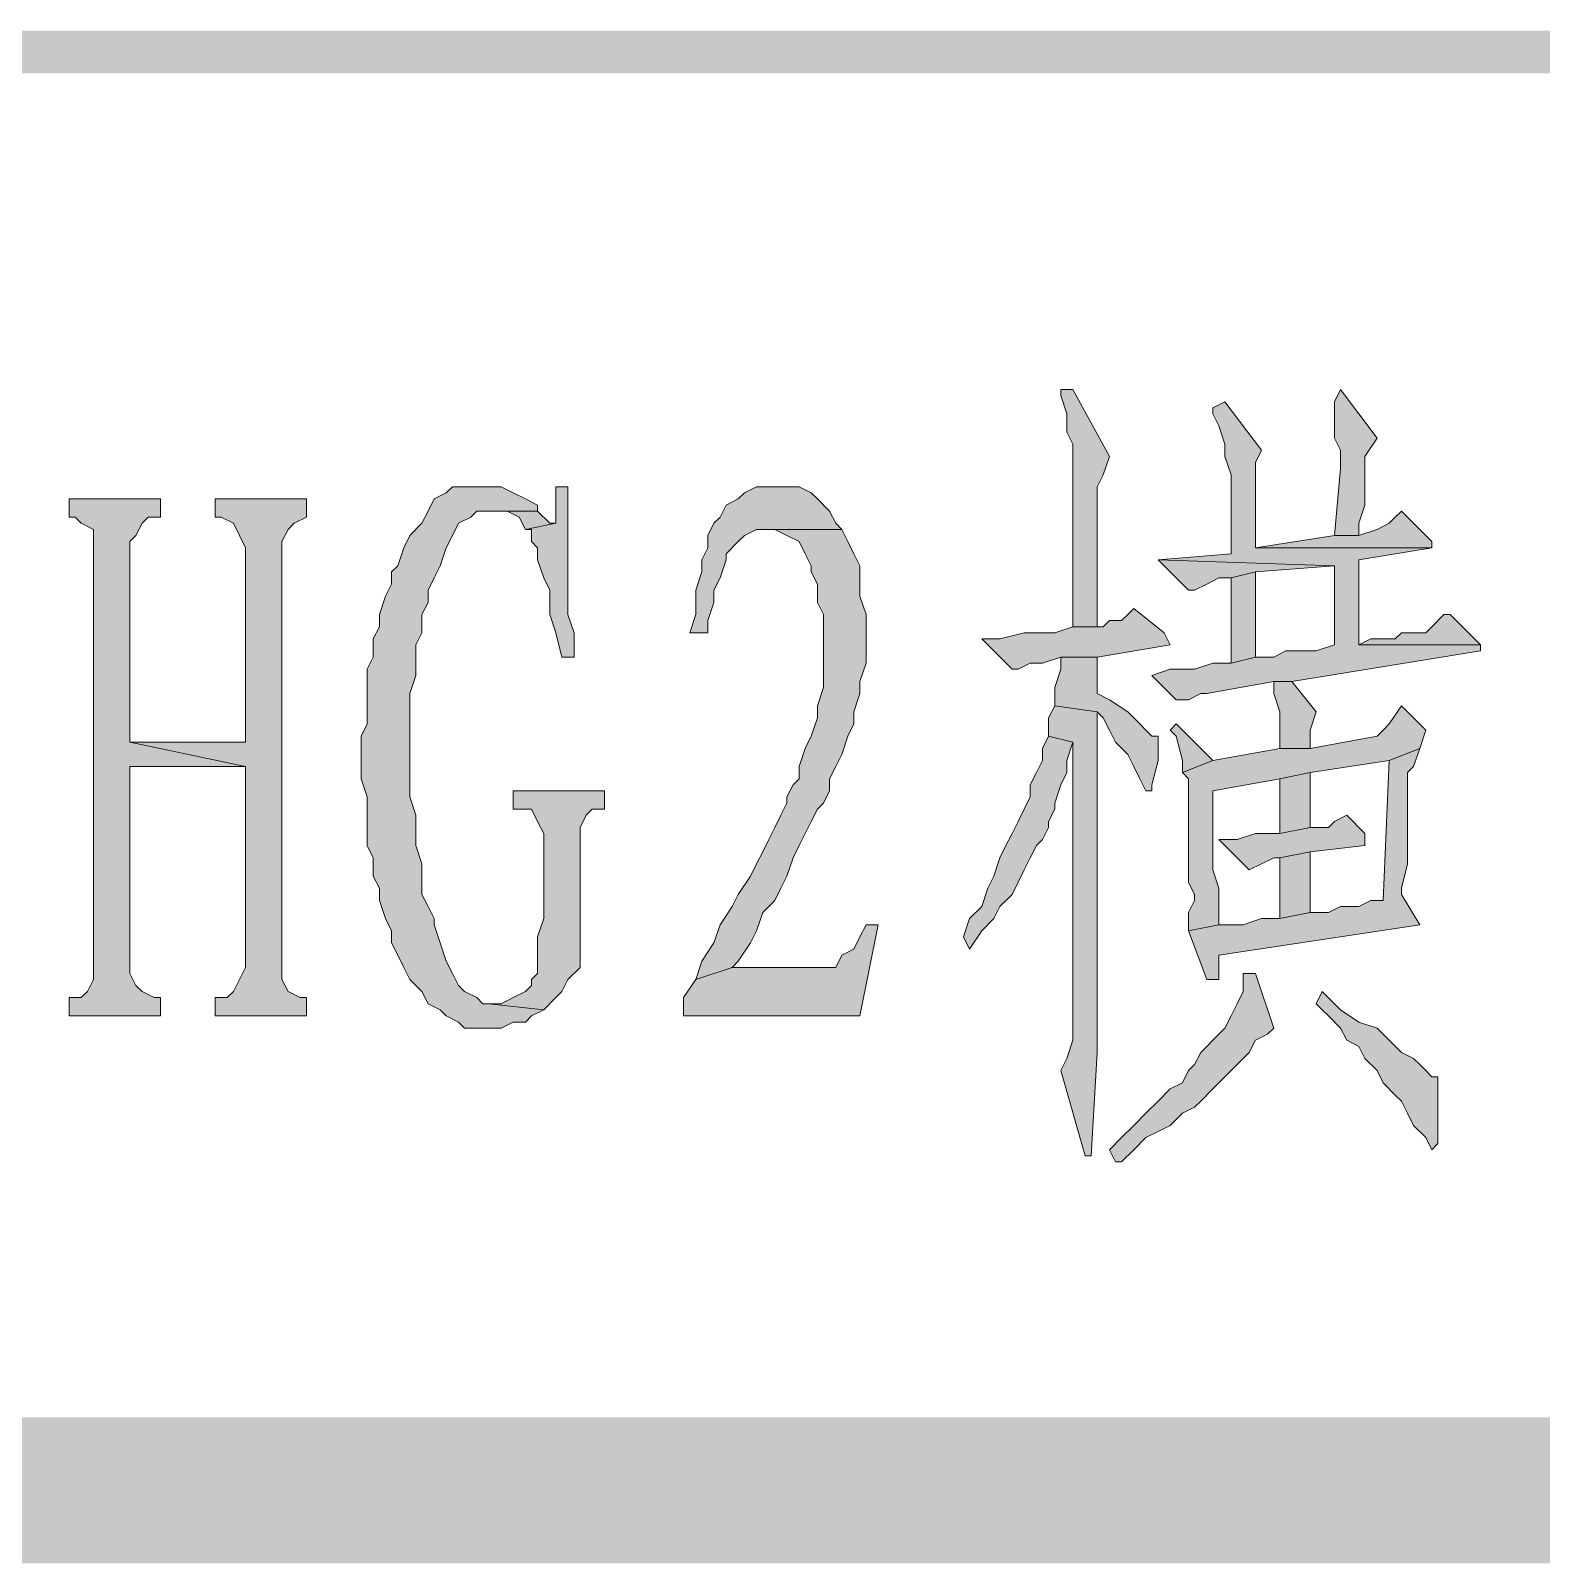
# Model space of a CAD drawing. Header units: inches. Extents: x 20 to 409, y 5 to 283.
# Drawn here: x 190.96 to 201.47, y 5.1 to 15.77 of the extents above; entities that cross this region are included whole.
import ezdxf

# ---------------------------------------------------------------- set-up
doc = ezdxf.new("R2010")
doc.units = ezdxf.units.IN
doc.header["$MEASUREMENT"] = 0
doc.layers.add('C00-00-00', color=7, linetype='Continuous')

msp = doc.modelspace()

# ---------------------------------------------------------------- hatches: boundary and pattern name
at = {"layer": 'C00-00-00'}
h = msp.add_hatch(color=0, dxfattribs=at)
h.dxf.hatch_style = 2
h.paths.add_polyline_path([(28.33, 15.766), (28.33, 15.469), (408.314, 15.766)])
h = msp.add_hatch(color=0, dxfattribs=at)
h.dxf.hatch_style = 2
h.paths.add_polyline_path([(28.33, 15.469), (408.314, 15.766), (408.314, 15.469)])
h = msp.add_hatch(color=0, dxfattribs=at)
h.dxf.hatch_style = 2
h.paths.add_polyline_path([(198.214, 13.268), (198.129, 13.268), (198.129, 13.226), (198.171, 13.099), (198.171, 12.972), (198.214, 12.887), (198.214, 11.617), (198.383, 11.617), (198.383, 11.829), (198.383, 11.956), (198.383, 12.591), (198.425, 12.675), (198.468, 12.802)])
h = msp.add_hatch(color=0, dxfattribs=at)
h.dxf.hatch_style = 2
h.paths.add_polyline_path([(200.076, 13.268), (200.034, 13.183), (200.034, 12.929), (200.076, 12.845), (200.076, 12.718), (200.034, 12.252), (200.203, 12.252), (200.203, 12.337), (200.246, 12.464), (200.246, 12.802), (200.33, 12.929)])
h = msp.add_hatch(color=0, dxfattribs=at)
h.dxf.hatch_style = 2
h.paths.add_polyline_path([(199.272, 13.183), (199.187, 13.141), (199.187, 13.099), (199.23, 13.014), (199.272, 12.887), (199.272, 12.802), (199.314, 12.675), (199.314, 12.125), (198.806, 12.083), (200.034, 12.04), (200.034, 11.49), (199.907, 11.448), (199.695, 11.448), (199.611, 11.405), (199.484, 11.405), (199.314, 11.363), (199.187, 11.363), (199.06, 11.321), (198.891, 11.321), (198.764, 11.278), (198.933, 11.109), (199.018, 11.109), (199.103, 11.151), (199.145, 11.151), (199.611, 11.236), (199.738, 11.236), (201.05, 11.448), (201.05, 11.49), (200.203, 11.49), (200.203, 12.083), (200.711, 12.167), (199.484, 12.167), (199.484, 12.294), (199.484, 12.76), (199.526, 12.845)])
h = msp.add_hatch(color=0, dxfattribs=at)
h.dxf.hatch_style = 2
h.paths.add_polyline_path([(194.107, 12.591), (193.896, 12.591), (193.853, 12.548), (193.769, 12.506), (193.726, 12.421), (193.684, 12.337), (193.599, 12.252), (193.557, 12.167), (193.515, 12.04), (193.472, 11.998), (193.472, 11.913), (193.43, 11.829), (193.388, 11.702), (193.388, 11.617), (193.345, 11.532), (193.345, 11.405), (193.303, 11.321), (193.303, 10.94), (193.261, 10.855), (193.261, 10.559), (193.303, 10.432), (193.303, 10.093), (193.345, 10.008), (193.345, 9.881), (193.388, 9.797), (193.388, 9.712), (193.43, 9.585), (193.472, 9.5), (193.472, 9.416), (193.515, 9.331), (193.557, 9.246), (193.599, 9.162), (193.684, 9.077), (193.726, 8.992), (193.811, 8.95), (193.853, 8.908), (193.938, 8.865), (193.98, 8.823), (194.234, 8.823), (194.319, 8.865), (194.404, 8.865), (194.446, 8.908), (194.531, 8.95), (194.15, 8.992), (194.107, 8.992), (194.065, 9.035), (193.98, 9.077), (193.938, 9.119), (193.896, 9.204), (193.853, 9.289), (193.811, 9.416), (193.769, 9.543), (193.769, 9.585), (193.726, 9.67), (193.684, 9.754), (193.684, 9.966), (193.642, 10.093), (193.642, 10.305), (193.599, 10.432), (193.599, 11.151), (193.642, 11.278), (193.642, 11.49), (193.684, 11.575), (193.684, 11.702), (193.726, 11.786), (193.726, 11.871), (193.769, 11.956), (193.811, 12.04), (193.853, 12.167), (193.896, 12.252), (193.938, 12.337), (194.023, 12.379), (194.065, 12.421), (194.488, 12.421), (194.488, 12.464), (194.404, 12.506), (194.319, 12.548), (194.234, 12.591)])
h = msp.add_hatch(color=0, dxfattribs=at)
h.dxf.hatch_style = 2
h.paths.add_polyline_path([(194.7, 12.591), (194.615, 12.591), (194.615, 12.548), (194.615, 12.337), (194.404, 12.294), (194.446, 12.294), (194.446, 12.21), (194.488, 12.167), (194.488, 12.083), (194.531, 11.956), (194.573, 11.871), (194.573, 11.702), (194.615, 11.575), (194.658, 11.405), (194.742, 11.405), (194.742, 11.448), (194.742, 11.575), (194.7, 11.702), (194.7, 12.294), (194.7, 12.379)])
h = msp.add_hatch(color=0, dxfattribs=at)
h.dxf.hatch_style = 2
h.paths.add_polyline_path([(196.182, 12.591), (196.012, 12.591), (195.928, 12.548), (195.885, 12.506), (195.801, 12.464), (195.758, 12.379), (195.716, 12.337), (195.674, 12.252), (195.674, 12.167), (195.631, 12.083), (195.631, 11.998), (195.589, 11.871), (195.589, 11.702), (195.547, 11.575), (195.674, 11.575), (195.674, 11.659), (195.716, 11.786), (195.716, 11.871), (195.758, 11.956), (195.801, 12.083), (195.801, 12.125), (195.885, 12.21), (195.928, 12.252), (196.012, 12.294), (196.097, 12.294), (196.605, 12.294), (196.563, 12.337), (196.52, 12.421), (196.436, 12.506), (196.393, 12.548), (196.309, 12.591)])
h = msp.add_hatch(color=0, dxfattribs=at)
h.dxf.hatch_style = 2
h.paths.add_polyline_path([(191.864, 12.506), (191.229, 12.506), (191.229, 12.379), (191.271, 12.379), (191.313, 12.337), (191.398, 12.294), (191.398, 9.162), (191.356, 9.077), (191.313, 9.035), (191.229, 9.035), (191.229, 8.908), (191.864, 8.908), (191.864, 9.035), (191.821, 9.035), (191.737, 9.077), (191.694, 9.119), (191.652, 9.204), (191.652, 10.643), (192.456, 10.643), (191.652, 10.813), (191.652, 12.21), (191.694, 12.252), (191.737, 12.337), (191.779, 12.379), (191.864, 12.379)])
h = msp.add_hatch(color=0, dxfattribs=at)
h.dxf.hatch_style = 2
h.paths.add_polyline_path([(192.88, 12.506), (192.245, 12.506), (192.245, 12.379), (192.287, 12.379), (192.372, 12.337), (192.414, 12.252), (192.456, 12.167), (192.456, 10.813), (191.652, 10.813), (192.456, 10.643), (192.456, 9.246), (192.414, 9.162), (192.372, 9.077), (192.329, 9.035), (192.245, 9.035), (192.245, 8.908), (192.88, 8.908), (192.88, 9.035), (192.837, 9.035), (192.753, 9.077), (192.71, 9.162), (192.71, 12.21), (192.753, 12.294), (192.795, 12.337), (192.88, 12.379)])
h = msp.add_hatch(color=0, dxfattribs=at)
h.dxf.hatch_style = 2
h.paths.add_polyline_path([(194.488, 12.421), (194.107, 12.421), (194.192, 12.421), (194.277, 12.421), (194.361, 12.379), (194.404, 12.294), (194.615, 12.337), (194.573, 12.337)])
h = msp.add_hatch(color=0, dxfattribs=at)
h.dxf.hatch_style = 2
h.paths.add_polyline_path([(200.5, 12.421), (200.457, 12.379), (200.415, 12.337), (200.33, 12.294), (200.203, 12.252), (200.034, 12.252), (199.484, 12.167), (200.711, 12.167), (200.711, 12.21)])
h = msp.add_hatch(color=0, dxfattribs=at)
h.dxf.hatch_style = 2
h.paths.add_polyline_path([(196.605, 12.294), (196.097, 12.294), (196.139, 12.294), (196.224, 12.252), (196.309, 12.21), (196.351, 12.125), (196.393, 12.04), (196.393, 11.998), (196.436, 11.913), (196.436, 11.786), (196.478, 11.702), (196.478, 11.194), (196.436, 11.067), (196.436, 10.982), (196.393, 10.855), (196.351, 10.77), (196.309, 10.643), (196.309, 10.559), (196.266, 10.516), (196.224, 10.432), (196.224, 10.389), (196.182, 10.305), (196.139, 10.22), (196.097, 10.135), (196.055, 10.051), (196.012, 9.966), (195.97, 9.881), (195.885, 9.754), (195.843, 9.67), (195.758, 9.543), (195.716, 9.416), (195.631, 9.289), (195.589, 9.162), (195.843, 9.246), (195.885, 9.289), (195.97, 9.416), (196.012, 9.5), (196.055, 9.627), (196.139, 9.712), (196.182, 9.797), (196.224, 9.881), (196.266, 10.008), (196.309, 10.093), (196.351, 10.178), (196.393, 10.262), (196.436, 10.347), (196.478, 10.389), (196.52, 10.474), (196.52, 10.559), (196.563, 10.643), (196.605, 10.728), (196.647, 10.855), (196.69, 10.94), (196.69, 11.024), (196.732, 11.151), (196.732, 11.236), (196.774, 11.363), (196.774, 11.702), (196.732, 11.829), (196.732, 12.04), (196.69, 12.125), (196.647, 12.21)])
h = msp.add_hatch(color=0, dxfattribs=at)
h.dxf.hatch_style = 2
h.paths.add_polyline_path([(198.806, 12.083), (199.018, 11.871), (199.06, 11.871), (199.145, 11.913), (199.23, 11.956), (199.314, 11.956), (199.484, 11.998), (200.034, 12.04)])
h = msp.add_hatch(color=0, dxfattribs=at)
h.dxf.hatch_style = 2
h.paths.add_polyline_path([(199.484, 11.998), (199.314, 11.956), (199.314, 11.363), (199.484, 11.405)])
h = msp.add_hatch(color=0, dxfattribs=at)
h.dxf.hatch_style = 2
h.paths.add_polyline_path([(198.637, 11.744), (198.595, 11.702), (198.552, 11.659), (198.468, 11.659), (198.425, 11.617), (198.214, 11.617), (198.087, 11.575), (197.875, 11.575), (197.706, 11.532), (197.579, 11.532), (197.79, 11.321), (197.833, 11.321), (197.917, 11.363), (198.002, 11.363), (198.129, 11.405), (198.383, 11.405), (198.891, 11.49), (198.849, 11.575)])
h = msp.add_hatch(color=0, dxfattribs=at)
h.dxf.hatch_style = 2
h.paths.add_polyline_path([(200.838, 11.702), (200.796, 11.702), (200.711, 11.617), (200.669, 11.575), (200.5, 11.575), (200.457, 11.532), (200.288, 11.532), (200.203, 11.49), (201.05, 11.49)])
h = msp.add_hatch(color=0, dxfattribs=at)
h.dxf.hatch_style = 2
h.paths.add_polyline_path([(198.383, 11.405), (198.129, 11.405), (198.129, 11.321), (198.087, 11.194), (198.087, 11.067), (198.383, 11.024), (198.425, 10.982), (198.468, 10.897), (198.51, 10.813), (198.595, 10.728), (198.637, 10.643), (198.679, 10.559), (198.722, 10.474), (198.764, 10.474), (198.764, 10.516), (198.806, 10.686), (198.806, 10.855), (198.764, 10.855), (198.722, 10.897), (198.679, 10.94), (198.595, 11.024), (198.468, 11.109), (198.383, 11.151), (198.383, 11.194), (198.383, 11.321)])
h = msp.add_hatch(color=0, dxfattribs=at)
h.dxf.hatch_style = 2
h.paths.add_polyline_path([(199.738, 11.236), (199.611, 11.236), (199.611, 11.151), (199.653, 11.024), (199.653, 10.77), (199.865, 10.77), (199.865, 10.897), (199.907, 11.024)])
h = msp.add_hatch(color=0, dxfattribs=at)
h.dxf.hatch_style = 2
h.paths.add_polyline_path([(198.087, 11.067), (198.044, 10.982), (198.044, 10.855), (198.214, 10.813), (198.214, 8.738), (198.171, 8.611), (198.129, 8.527), (198.298, 7.934), (198.341, 7.934), (198.383, 8.654), (198.383, 11.024)])
h = msp.add_hatch(color=0, dxfattribs=at)
h.dxf.hatch_style = 2
h.paths.add_polyline_path([(200.5, 11.067), (200.415, 10.94), (200.373, 10.897), (200.33, 10.855), (199.865, 10.77), (199.653, 10.77), (199.187, 10.686), (198.976, 10.601), (199.018, 10.559), (199.018, 9.839), (199.06, 9.754), (199.06, 9.712), (199.018, 9.627), (199.018, 9.5), (199.23, 9.543), (199.23, 9.797), (199.187, 9.924), (199.187, 10.051), (199.187, 10.178), (199.187, 10.474), (199.653, 10.559), (199.865, 10.601), (200.415, 10.686), (200.627, 10.77), (200.669, 10.897)])
h = msp.add_hatch(color=0, dxfattribs=at)
h.dxf.hatch_style = 2
h.paths.add_polyline_path([(198.933, 10.94), (198.891, 10.897), (198.933, 10.855), (198.976, 10.686), (198.976, 10.601), (199.187, 10.686)])
h = msp.add_hatch(color=0, dxfattribs=at)
h.dxf.hatch_style = 2
h.paths.add_polyline_path([(198.044, 10.855), (198.002, 10.77), (198.002, 10.686), (197.96, 10.601), (197.917, 10.516), (197.917, 10.432), (197.875, 10.347), (197.833, 10.262), (197.79, 10.178), (197.748, 10.093), (197.706, 10.008), (197.663, 9.881), (197.621, 9.797), (197.579, 9.67), (197.494, 9.585), (197.452, 9.458), (197.494, 9.373), (197.579, 9.5), (197.663, 9.585), (197.706, 9.67), (197.79, 9.754), (197.833, 9.839), (197.875, 9.924), (197.917, 10.008), (197.96, 10.093), (198.002, 10.135), (198.044, 10.22), (198.044, 10.262), (198.087, 10.347), (198.087, 10.389), (198.129, 10.516), (198.171, 10.601), (198.171, 10.686), (198.214, 10.813)])
h = msp.add_hatch(color=0, dxfattribs=at)
h.dxf.hatch_style = 2
h.paths.add_polyline_path([(200.627, 10.77), (200.415, 10.686), (200.373, 9.712), (200.288, 9.712), (200.203, 9.67), (200.076, 9.67), (199.992, 9.627), (199.865, 9.627), (199.653, 9.585), (199.526, 9.585), (199.399, 9.543), (199.23, 9.543), (199.018, 9.5), (199.145, 9.162), (199.23, 9.162), (199.23, 9.204), (199.23, 9.331), (200.627, 9.543), (200.5, 9.754), (200.5, 9.797), (200.542, 9.966), (200.542, 10.601), (200.584, 10.643)])
h = msp.add_hatch(color=0, dxfattribs=at)
h.dxf.hatch_style = 2
h.paths.add_polyline_path([(199.865, 10.601), (199.653, 10.559), (199.653, 10.178), (199.865, 10.22)])
h = msp.add_hatch(color=0, dxfattribs=at)
h.dxf.hatch_style = 2
h.paths.add_polyline_path([(194.954, 10.474), (194.319, 10.474), (194.319, 10.347), (194.446, 10.347), (194.488, 10.262), (194.531, 10.178), (194.531, 9.585), (194.488, 9.458), (194.488, 9.204), (194.446, 9.162), (194.446, 9.119), (194.404, 9.077), (194.319, 9.035), (194.234, 8.992), (194.15, 8.992), (194.531, 8.95), (194.615, 9.035), (194.658, 9.077), (194.7, 9.162), (194.785, 9.246), (194.785, 10.22), (194.827, 10.305), (194.869, 10.347), (194.954, 10.347)])
h = msp.add_hatch(color=0, dxfattribs=at)
h.dxf.hatch_style = 2
h.paths.add_polyline_path([(200.119, 10.305), (200.034, 10.262), (199.992, 10.22), (199.865, 10.22), (199.653, 10.178), (199.484, 10.178), (199.357, 10.135), (199.23, 10.135), (199.441, 9.924), (199.526, 9.966), (199.611, 10.008), (199.653, 10.008), (199.865, 10.051), (200.246, 10.093), (200.246, 10.178)])
h = msp.add_hatch(color=0, dxfattribs=at)
h.dxf.hatch_style = 2
h.paths.add_polyline_path([(199.865, 10.051), (199.653, 10.008), (199.653, 9.585), (199.865, 9.627)])
h = msp.add_hatch(color=0, dxfattribs=at)
h.dxf.hatch_style = 2
h.paths.add_polyline_path([(196.859, 9.543), (196.774, 9.543), (196.732, 9.458), (196.69, 9.373), (196.605, 9.331), (196.563, 9.246), (195.843, 9.246), (195.589, 9.162), (195.504, 9.035), (195.504, 8.908), (196.732, 8.908)])
h = msp.add_hatch(color=0, dxfattribs=at)
h.dxf.hatch_style = 2
h.paths.add_polyline_path([(199.441, 9.204), (199.399, 9.204), (199.399, 9.077), (199.357, 8.992), (199.314, 8.908), (199.272, 8.823), (199.187, 8.738), (199.145, 8.696), (199.103, 8.654), (199.06, 8.569), (199.018, 8.527), (198.976, 8.442), (198.891, 8.4), (198.806, 8.315), (198.722, 8.23), (198.637, 8.146), (198.552, 8.061), (198.468, 7.976), (198.51, 7.892), (198.552, 7.892), (198.637, 7.976), (198.722, 8.061), (198.806, 8.103), (198.891, 8.146), (198.976, 8.23), (199.06, 8.273), (199.103, 8.315), (199.187, 8.4), (199.23, 8.442), (199.272, 8.484), (199.314, 8.527), (199.357, 8.569), (199.441, 8.654), (199.484, 8.738), (199.568, 8.781), (199.611, 8.823), (199.484, 9.204)])
h = msp.add_hatch(color=0, dxfattribs=at)
h.dxf.hatch_style = 2
h.paths.add_polyline_path([(199.949, 9.077), (199.907, 8.992), (199.949, 8.95), (199.992, 8.908), (200.076, 8.823), (200.119, 8.738), (200.203, 8.696), (200.246, 8.611), (200.33, 8.527), (200.373, 8.442), (200.457, 8.357), (200.5, 8.315), (200.542, 8.23), (200.584, 8.146), (200.669, 8.061), (200.711, 7.976), (200.754, 8.019), (200.754, 8.484), (200.711, 8.484), (200.669, 8.527), (200.627, 8.569), (200.584, 8.611), (200.5, 8.654), (200.415, 8.738), (200.33, 8.823), (200.203, 8.865), (200.076, 8.95)])
h = msp.add_hatch(color=0, dxfattribs=at)
h.dxf.hatch_style = 2
h.paths.add_polyline_path([(28.838, 6.114), (27.822, 5.098), (407.806, 6.114)])
h = msp.add_hatch(color=0, dxfattribs=at)
h.dxf.hatch_style = 2
h.paths.add_polyline_path([(27.822, 5.098), (407.806, 6.114), (408.822, 5.098)])

# ---------------------------------------------------------------- linework, layer by layer
at = {"layer": 'C00-00-00', "color": 0, "lineweight": 0}
for points in [[(198.214, 13.268), (198.129, 13.268), (198.129, 13.226), (198.171, 13.099), (198.171, 12.972), (198.214, 12.887), (198.214, 11.617), (198.383, 11.617), (198.383, 11.829), (198.383, 11.956), (198.383, 12.591), (198.425, 12.675), (198.468, 12.802)], [(200.076, 13.268), (200.034, 13.183), (200.034, 12.929), (200.076, 12.845), (200.076, 12.718), (200.034, 12.252), (200.203, 12.252), (200.203, 12.337), (200.246, 12.464), (200.246, 12.802), (200.33, 12.929)], [(199.272, 13.183), (199.187, 13.141), (199.187, 13.099), (199.23, 13.014), (199.272, 12.887), (199.272, 12.802), (199.314, 12.675), (199.314, 12.125), (198.806, 12.083), (200.034, 12.04), (200.034, 11.49), (199.907, 11.448), (199.695, 11.448), (199.611, 11.405), (199.484, 11.405), (199.314, 11.363), (199.187, 11.363), (199.06, 11.321), (198.891, 11.321), (198.764, 11.278), (198.933, 11.109), (199.018, 11.109), (199.103, 11.151), (199.145, 11.151), (199.611, 11.236), (199.738, 11.236), (201.05, 11.448), (201.05, 11.49), (200.203, 11.49), (200.203, 12.083), (200.711, 12.167), (199.484, 12.167), (199.484, 12.294), (199.484, 12.76), (199.526, 12.845)], [(194.107, 12.591), (193.896, 12.591), (193.853, 12.548), (193.769, 12.506), (193.726, 12.421), (193.684, 12.337), (193.599, 12.252), (193.557, 12.167), (193.515, 12.04), (193.472, 11.998), (193.472, 11.913), (193.43, 11.829), (193.388, 11.702), (193.388, 11.617), (193.345, 11.532), (193.345, 11.405), (193.303, 11.321), (193.303, 10.94), (193.261, 10.855), (193.261, 10.559), (193.303, 10.432), (193.303, 10.093), (193.345, 10.008), (193.345, 9.881), (193.388, 9.797), (193.388, 9.712), (193.43, 9.585), (193.472, 9.5), (193.472, 9.416), (193.515, 9.331), (193.557, 9.246), (193.599, 9.162), (193.684, 9.077), (193.726, 8.992), (193.811, 8.95), (193.853, 8.908), (193.938, 8.865), (193.98, 8.823), (194.234, 8.823), (194.319, 8.865), (194.404, 8.865), (194.446, 8.908), (194.531, 8.95), (194.15, 8.992), (194.107, 8.992), (194.065, 9.035), (193.98, 9.077), (193.938, 9.119), (193.896, 9.204), (193.853, 9.289), (193.811, 9.416), (193.769, 9.543), (193.769, 9.585), (193.726, 9.67), (193.684, 9.754), (193.684, 9.966), (193.642, 10.093), (193.642, 10.305), (193.599, 10.432), (193.599, 11.151), (193.642, 11.278), (193.642, 11.49), (193.684, 11.575), (193.684, 11.702), (193.726, 11.786), (193.726, 11.871), (193.769, 11.956), (193.811, 12.04), (193.853, 12.167), (193.896, 12.252), (193.938, 12.337), (194.023, 12.379), (194.065, 12.421), (194.488, 12.421), (194.488, 12.464), (194.404, 12.506), (194.319, 12.548), (194.234, 12.591)], [(194.7, 12.591), (194.615, 12.591), (194.615, 12.548), (194.615, 12.337), (194.404, 12.294), (194.446, 12.294), (194.446, 12.21), (194.488, 12.167), (194.488, 12.083), (194.531, 11.956), (194.573, 11.871), (194.573, 11.702), (194.615, 11.575), (194.658, 11.405), (194.742, 11.405), (194.742, 11.448), (194.742, 11.575), (194.7, 11.702), (194.7, 12.294), (194.7, 12.379)], [(196.182, 12.591), (196.012, 12.591), (195.928, 12.548), (195.885, 12.506), (195.801, 12.464), (195.758, 12.379), (195.716, 12.337), (195.674, 12.252), (195.674, 12.167), (195.631, 12.083), (195.631, 11.998), (195.589, 11.871), (195.589, 11.702), (195.547, 11.575), (195.674, 11.575), (195.674, 11.659), (195.716, 11.786), (195.716, 11.871), (195.758, 11.956), (195.801, 12.083), (195.801, 12.125), (195.885, 12.21), (195.928, 12.252), (196.012, 12.294), (196.097, 12.294), (196.605, 12.294), (196.563, 12.337), (196.52, 12.421), (196.436, 12.506), (196.393, 12.548), (196.309, 12.591)], [(191.864, 12.506), (191.229, 12.506), (191.229, 12.379), (191.271, 12.379), (191.313, 12.337), (191.398, 12.294), (191.398, 9.162), (191.356, 9.077), (191.313, 9.035), (191.229, 9.035), (191.229, 8.908), (191.864, 8.908), (191.864, 9.035), (191.821, 9.035), (191.737, 9.077), (191.694, 9.119), (191.652, 9.204), (191.652, 10.643), (192.456, 10.643), (191.652, 10.813), (191.652, 12.21), (191.694, 12.252), (191.737, 12.337), (191.779, 12.379), (191.864, 12.379)], [(192.88, 12.506), (192.245, 12.506), (192.245, 12.379), (192.287, 12.379), (192.372, 12.337), (192.414, 12.252), (192.456, 12.167), (192.456, 10.813), (191.652, 10.813), (192.456, 10.643), (192.456, 9.246), (192.414, 9.162), (192.372, 9.077), (192.329, 9.035), (192.245, 9.035), (192.245, 8.908), (192.88, 8.908), (192.88, 9.035), (192.837, 9.035), (192.753, 9.077), (192.71, 9.162), (192.71, 12.21), (192.753, 12.294), (192.795, 12.337), (192.88, 12.379)], [(194.488, 12.421), (194.107, 12.421), (194.192, 12.421), (194.277, 12.421), (194.361, 12.379), (194.404, 12.294), (194.615, 12.337), (194.573, 12.337)], [(200.5, 12.421), (200.457, 12.379), (200.415, 12.337), (200.33, 12.294), (200.203, 12.252), (200.034, 12.252), (199.484, 12.167), (200.711, 12.167), (200.711, 12.21)], [(196.605, 12.294), (196.097, 12.294), (196.139, 12.294), (196.224, 12.252), (196.309, 12.21), (196.351, 12.125), (196.393, 12.04), (196.393, 11.998), (196.436, 11.913), (196.436, 11.786), (196.478, 11.702), (196.478, 11.194), (196.436, 11.067), (196.436, 10.982), (196.393, 10.855), (196.351, 10.77), (196.309, 10.643), (196.309, 10.559), (196.266, 10.516), (196.224, 10.432), (196.224, 10.389), (196.182, 10.305), (196.139, 10.22), (196.097, 10.135), (196.055, 10.051), (196.012, 9.966), (195.97, 9.881), (195.885, 9.754), (195.843, 9.67), (195.758, 9.543), (195.716, 9.416), (195.631, 9.289), (195.589, 9.162), (195.843, 9.246), (195.885, 9.289), (195.97, 9.416), (196.012, 9.5), (196.055, 9.627), (196.139, 9.712), (196.182, 9.797), (196.224, 9.881), (196.266, 10.008), (196.309, 10.093), (196.351, 10.178), (196.393, 10.262), (196.436, 10.347), (196.478, 10.389), (196.52, 10.474), (196.52, 10.559), (196.563, 10.643), (196.605, 10.728), (196.647, 10.855), (196.69, 10.94), (196.69, 11.024), (196.732, 11.151), (196.732, 11.236), (196.774, 11.363), (196.774, 11.702), (196.732, 11.829), (196.732, 12.04), (196.69, 12.125), (196.647, 12.21)], [(198.806, 12.083), (199.018, 11.871), (199.06, 11.871), (199.145, 11.913), (199.23, 11.956), (199.314, 11.956), (199.484, 11.998), (200.034, 12.04)], [(199.484, 11.998), (199.314, 11.956), (199.314, 11.363), (199.484, 11.405)], [(198.637, 11.744), (198.595, 11.702), (198.552, 11.659), (198.468, 11.659), (198.425, 11.617), (198.214, 11.617), (198.087, 11.575), (197.875, 11.575), (197.706, 11.532), (197.579, 11.532), (197.79, 11.321), (197.833, 11.321), (197.917, 11.363), (198.002, 11.363), (198.129, 11.405), (198.383, 11.405), (198.891, 11.49), (198.849, 11.575)], [(200.838, 11.702), (200.796, 11.702), (200.711, 11.617), (200.669, 11.575), (200.5, 11.575), (200.457, 11.532), (200.288, 11.532), (200.203, 11.49), (201.05, 11.49)], [(198.383, 11.405), (198.129, 11.405), (198.129, 11.321), (198.087, 11.194), (198.087, 11.067), (198.383, 11.024), (198.425, 10.982), (198.468, 10.897), (198.51, 10.813), (198.595, 10.728), (198.637, 10.643), (198.679, 10.559), (198.722, 10.474), (198.764, 10.474), (198.764, 10.516), (198.806, 10.686), (198.806, 10.855), (198.764, 10.855), (198.722, 10.897), (198.679, 10.94), (198.595, 11.024), (198.468, 11.109), (198.383, 11.151), (198.383, 11.194), (198.383, 11.321)], [(199.738, 11.236), (199.611, 11.236), (199.611, 11.151), (199.653, 11.024), (199.653, 10.77), (199.865, 10.77), (199.865, 10.897), (199.907, 11.024)], [(198.087, 11.067), (198.044, 10.982), (198.044, 10.855), (198.214, 10.813), (198.214, 8.738), (198.171, 8.611), (198.129, 8.527), (198.298, 7.934), (198.341, 7.934), (198.383, 8.654), (198.383, 11.024)], [(200.5, 11.067), (200.415, 10.94), (200.373, 10.897), (200.33, 10.855), (199.865, 10.77), (199.653, 10.77), (199.187, 10.686), (198.976, 10.601), (199.018, 10.559), (199.018, 9.839), (199.06, 9.754), (199.06, 9.712), (199.018, 9.627), (199.018, 9.5), (199.23, 9.543), (199.23, 9.797), (199.187, 9.924), (199.187, 10.051), (199.187, 10.178), (199.187, 10.474), (199.653, 10.559), (199.865, 10.601), (200.415, 10.686), (200.627, 10.77), (200.669, 10.897)], [(198.933, 10.94), (198.891, 10.897), (198.933, 10.855), (198.976, 10.686), (198.976, 10.601), (199.187, 10.686)], [(198.044, 10.855), (198.002, 10.77), (198.002, 10.686), (197.96, 10.601), (197.917, 10.516), (197.917, 10.432), (197.875, 10.347), (197.833, 10.262), (197.79, 10.178), (197.748, 10.093), (197.706, 10.008), (197.663, 9.881), (197.621, 9.797), (197.579, 9.67), (197.494, 9.585), (197.452, 9.458), (197.494, 9.373), (197.579, 9.5), (197.663, 9.585), (197.706, 9.67), (197.79, 9.754), (197.833, 9.839), (197.875, 9.924), (197.917, 10.008), (197.96, 10.093), (198.002, 10.135), (198.044, 10.22), (198.044, 10.262), (198.087, 10.347), (198.087, 10.389), (198.129, 10.516), (198.171, 10.601), (198.171, 10.686), (198.214, 10.813)], [(200.627, 10.77), (200.415, 10.686), (200.373, 9.712), (200.288, 9.712), (200.203, 9.67), (200.076, 9.67), (199.992, 9.627), (199.865, 9.627), (199.653, 9.585), (199.526, 9.585), (199.399, 9.543), (199.23, 9.543), (199.018, 9.5), (199.145, 9.162), (199.23, 9.162), (199.23, 9.204), (199.23, 9.331), (200.627, 9.543), (200.5, 9.754), (200.5, 9.797), (200.542, 9.966), (200.542, 10.601), (200.584, 10.643)], [(199.865, 10.601), (199.653, 10.559), (199.653, 10.178), (199.865, 10.22)], [(194.954, 10.474), (194.319, 10.474), (194.319, 10.347), (194.446, 10.347), (194.488, 10.262), (194.531, 10.178), (194.531, 9.585), (194.488, 9.458), (194.488, 9.204), (194.446, 9.162), (194.446, 9.119), (194.404, 9.077), (194.319, 9.035), (194.234, 8.992), (194.15, 8.992), (194.531, 8.95), (194.615, 9.035), (194.658, 9.077), (194.7, 9.162), (194.785, 9.246), (194.785, 10.22), (194.827, 10.305), (194.869, 10.347), (194.954, 10.347)], [(200.119, 10.305), (200.034, 10.262), (199.992, 10.22), (199.865, 10.22), (199.653, 10.178), (199.484, 10.178), (199.357, 10.135), (199.23, 10.135), (199.441, 9.924), (199.526, 9.966), (199.611, 10.008), (199.653, 10.008), (199.865, 10.051), (200.246, 10.093), (200.246, 10.178)], [(199.865, 10.051), (199.653, 10.008), (199.653, 9.585), (199.865, 9.627)], [(196.859, 9.543), (196.774, 9.543), (196.732, 9.458), (196.69, 9.373), (196.605, 9.331), (196.563, 9.246), (195.843, 9.246), (195.589, 9.162), (195.504, 9.035), (195.504, 8.908), (196.732, 8.908)], [(199.441, 9.204), (199.399, 9.204), (199.399, 9.077), (199.357, 8.992), (199.314, 8.908), (199.272, 8.823), (199.187, 8.738), (199.145, 8.696), (199.103, 8.654), (199.06, 8.569), (199.018, 8.527), (198.976, 8.442), (198.891, 8.4), (198.806, 8.315), (198.722, 8.23), (198.637, 8.146), (198.552, 8.061), (198.468, 7.976), (198.51, 7.892), (198.552, 7.892), (198.637, 7.976), (198.722, 8.061), (198.806, 8.103), (198.891, 8.146), (198.976, 8.23), (199.06, 8.273), (199.103, 8.315), (199.187, 8.4), (199.23, 8.442), (199.272, 8.484), (199.314, 8.527), (199.357, 8.569), (199.441, 8.654), (199.484, 8.738), (199.568, 8.781), (199.611, 8.823), (199.484, 9.204)], [(199.949, 9.077), (199.907, 8.992), (199.949, 8.95), (199.992, 8.908), (200.076, 8.823), (200.119, 8.738), (200.203, 8.696), (200.246, 8.611), (200.33, 8.527), (200.373, 8.442), (200.457, 8.357), (200.5, 8.315), (200.542, 8.23), (200.584, 8.146), (200.669, 8.061), (200.711, 7.976), (200.754, 8.019), (200.754, 8.484), (200.711, 8.484), (200.669, 8.527), (200.627, 8.569), (200.584, 8.611), (200.5, 8.654), (200.415, 8.738), (200.33, 8.823), (200.203, 8.865), (200.076, 8.95)]]:
    msp.add_lwpolyline(points, close=True, dxfattribs=at)

doc.saveas('drawing.dxf')
